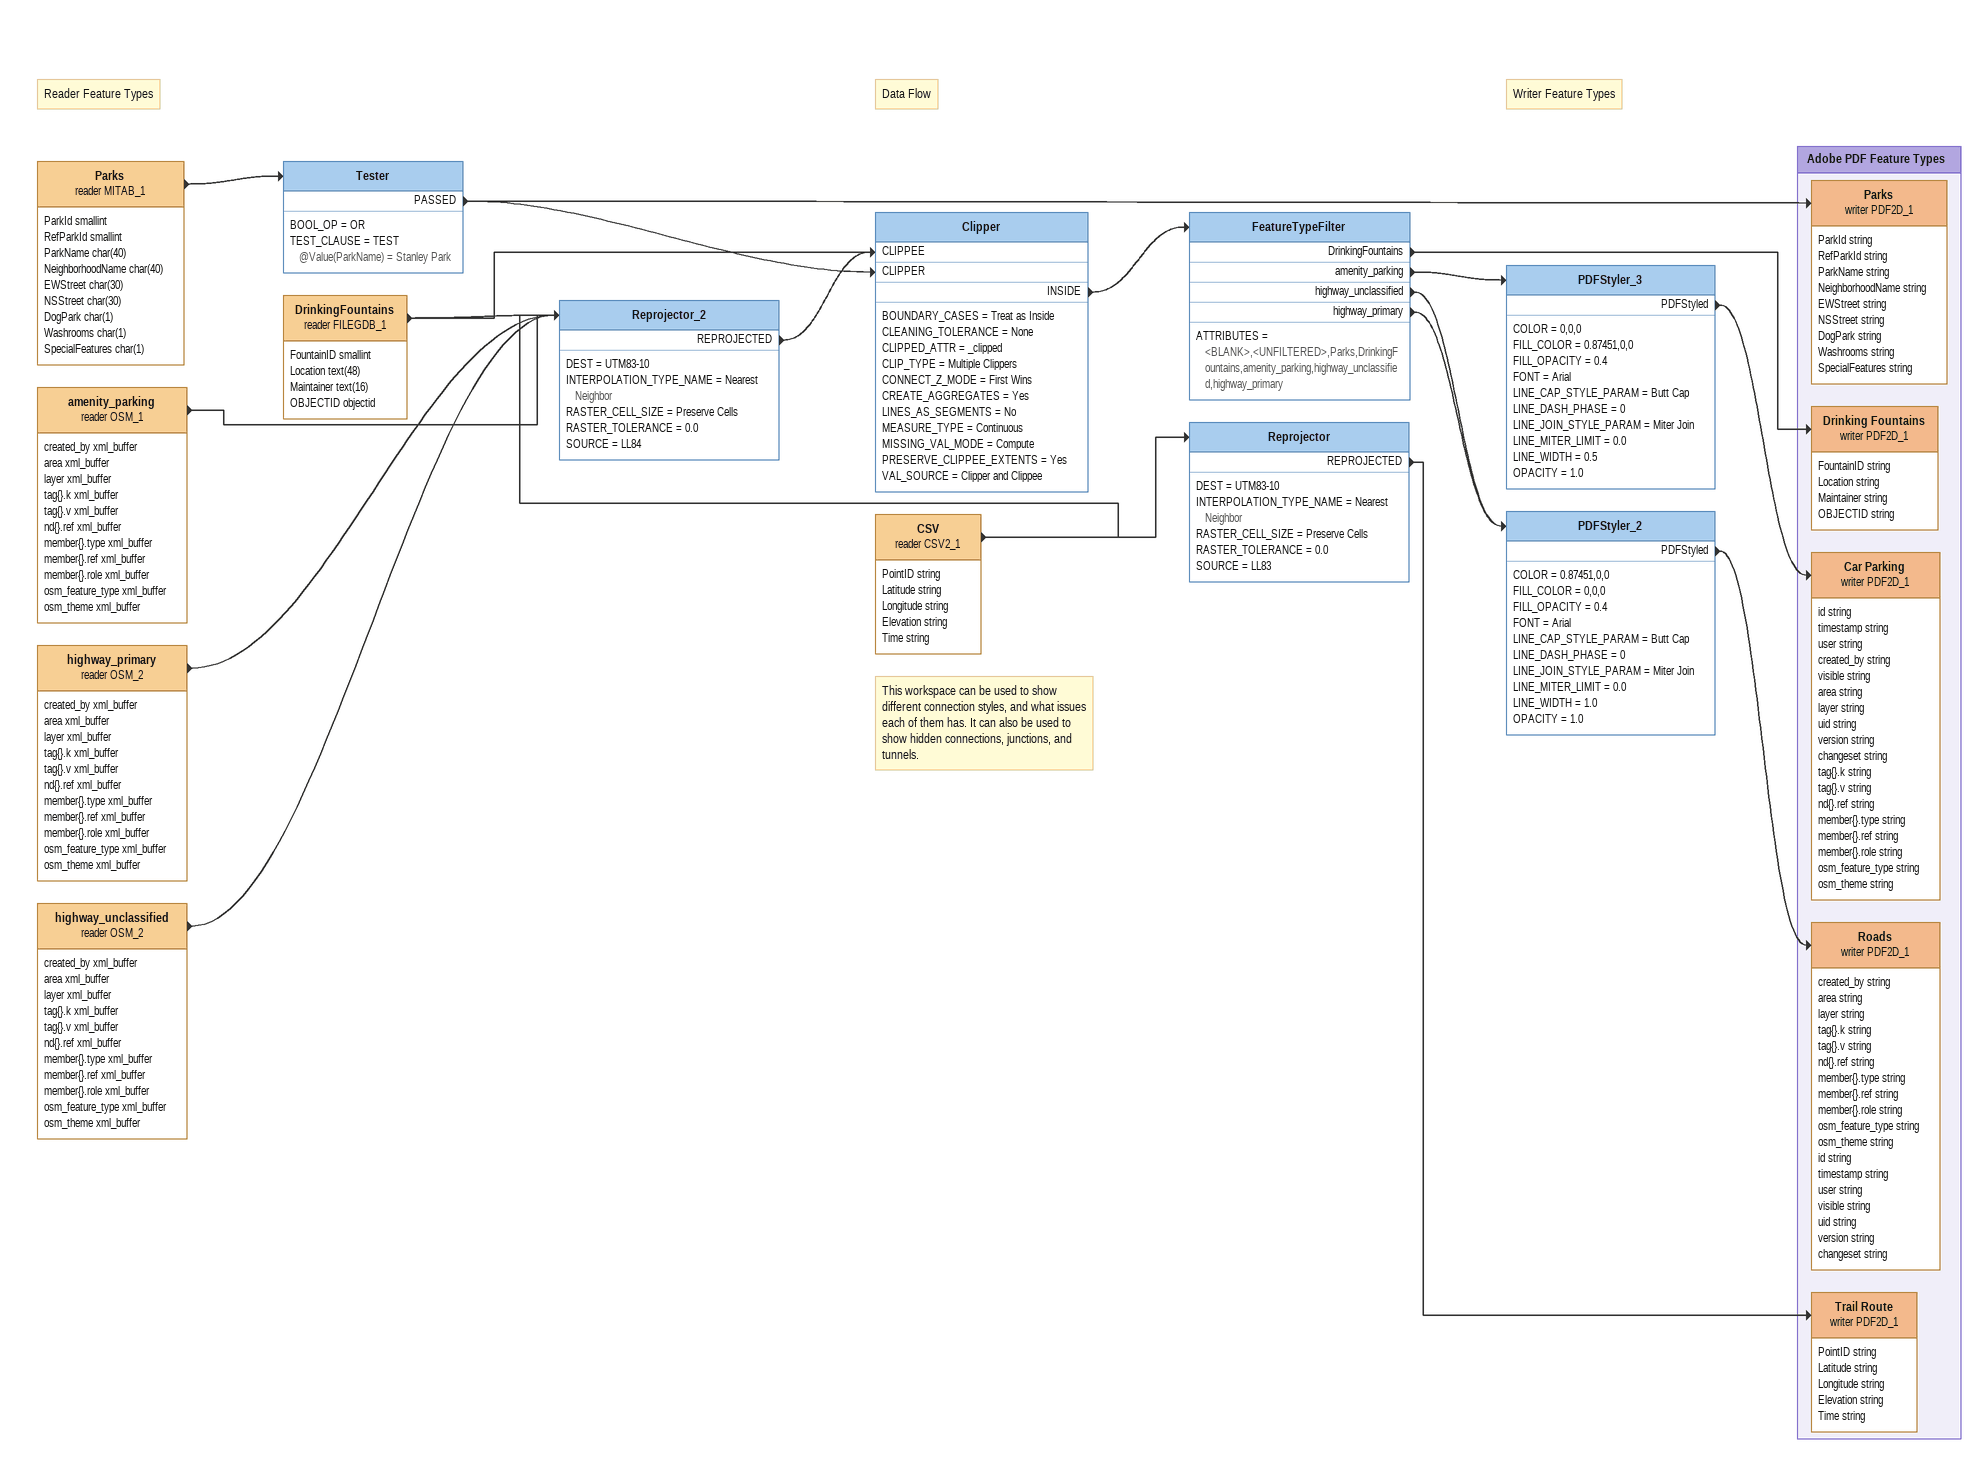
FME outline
Note: Reader Feature Types
Parks (reader MITAB_1)
    attributes: ParkId smallint, RefParkId smallint, ParkName char(40), NeighborhoodName char(40), EWStreet char(30), NSStreet char(30), DogPark char(1), Washrooms char(1), SpecialFeatures char(1)
    -> Tester
Tester
    BOOL_OP = OR
    TEST_CLAUSE = TEST @Value(ParkName) = Stanley Park
    PASSED -> Clipper [CLIPPER]
    PASSED -> Parks (writer PDF2D_1)
amenity_parking (reader OSM_1)
    attributes: created_by xml_buffer, area xml_buffer, layer xml_buffer, tag{}.k xml_buffer, tag{}.v xml_buffer, nd{}.ref xml_buffer, member{}.type xml_buffer, member{}.ref xml_buffer, member{}.role xml_buffer, osm_feature_type xml_buffer, osm_theme xml_buffer
    -> Reprojector_2
highway_primary (reader OSM_2)
    attributes: created_by xml_buffer, area xml_buffer, layer xml_buffer, tag{}.k xml_buffer, tag{}.v xml_buffer, nd{}.ref xml_buffer, member{}.type xml_buffer, member{}.ref xml_buffer, member{}.role xml_buffer, osm_feature_type xml_buffer, osm_theme xml_buffer
    -> Reprojector_2
highway_unclassified (reader OSM_2)
    attributes: created_by xml_buffer, area xml_buffer, layer xml_buffer, tag{}.k xml_buffer, tag{}.v xml_buffer, nd{}.ref xml_buffer, member{}.type xml_buffer, member{}.ref xml_buffer, member{}.role xml_buffer, osm_feature_type xml_buffer, osm_theme xml_buffer
    -> Reprojector_2
DrinkingFountains (reader FILEGDB_1)
    attributes: FountainID smallint, Location text(48), Maintainer text(16), OBJECTID objectid
    -> Clipper [CLIPPEE]
    -> Reprojector_2
Note: This workspace can be used to show different connection styles, and what issues each of them has. It can also be used to show hidden connections, junctions, and tunnels.
CSV (reader CSV2_1)
    attributes: PointID string, Latitude string, Longitude string, Elevation string, Time string
    -> Reprojector
    -> Reprojector_2
Reprojector_2
    DEST = UTM83-10
    INTERPOLATION_TYPE_NAME = Nearest Neighbor
    RASTER_CELL_SIZE = Preserve Cells
    RASTER_TOLERANCE = 0.0
    SOURCE = LL84
    REPROJECTED -> Clipper [CLIPPEE]
Note: Data Flow
Clipper
    BOUNDARY_CASES = Treat as Inside
    CLEANING_TOLERANCE = None
    CLIPPED_ATTR = _clipped
    CLIP_TYPE = Multiple Clippers
    CONNECT_Z_MODE = First Wins
    CREATE_AGGREGATES = Yes
    LINES_AS_SEGMENTS = No
    MEASURE_TYPE = Continuous
    MISSING_VAL_MODE = Compute
    PRESERVE_CLIPPEE_EXTENTS = Yes
    VAL_SOURCE = Clipper and Clippee
    INSIDE -> FeatureTypeFilter
FeatureTypeFilter
    ATTRIBUTES = <BLANK>,<UNFILTERED>,Parks,DrinkingFountains,amenity_parking,highway_unclassified,highway_primary
    DrinkingFountains -> Drinking Fountains (writer PDF2D_1)
    amenity_parking -> PDFStyler_3
    highway_unclassified -> PDFStyler_2
    highway_primary -> PDFStyler_2
Note: Writer Feature Types
PDFStyler_3
    COLOR = 0,0,0
    FILL_COLOR = 0.87451,0,0
    FILL_OPACITY = 0.4
    FONT = Arial
    LINE_CAP_STYLE_PARAM = Butt Cap
    LINE_DASH_PHASE = 0
    LINE_JOIN_STYLE_PARAM = Miter Join
    LINE_MITER_LIMIT = 0.0
    LINE_WIDTH = 0.5
    OPACITY = 1.0
    PDFStyled -> Car Parking (writer PDF2D_1)
PDFStyler_2
    COLOR = 0.87451,0,0
    FILL_COLOR = 0,0,0
    FILL_OPACITY = 0.4
    FONT = Arial
    LINE_CAP_STYLE_PARAM = Butt Cap
    LINE_DASH_PHASE = 0
    LINE_JOIN_STYLE_PARAM = Miter Join
    LINE_MITER_LIMIT = 0.0
    LINE_WIDTH = 1.0
    OPACITY = 1.0
    PDFStyled -> Roads (writer PDF2D_1)
Reprojector
    DEST = UTM83-10
    INTERPOLATION_TYPE_NAME = Nearest Neighbor
    RASTER_CELL_SIZE = Preserve Cells
    RASTER_TOLERANCE = 0.0
    SOURCE = LL83
    REPROJECTED -> Trail Route (writer PDF2D_1)

Bookmark: Adobe PDF Feature Types
Parks (writer PDF2D_1)
    attributes: ParkId string, RefParkId string, ParkName string, NeighborhoodName string, EWStreet string, NSStreet string, DogPark string, Washrooms string, SpecialFeatures string
Car Parking (writer PDF2D_1)
    attributes: id string, timestamp string, user string, created_by string, visible string, area string, layer string, uid string, version string, changeset string, tag{}.k string, tag{}.v string, nd{}.ref string, member{}.type string, member{}.ref string, member{}.role string, osm_feature_type string, osm_theme string
Drinking Fountains (writer PDF2D_1)
    attributes: FountainID string, Location string, Maintainer string, OBJECTID string
Roads (writer PDF2D_1)
    attributes: created_by string, area string, layer string, tag{}.k string, tag{}.v string, nd{}.ref string, member{}.type string, member{}.ref string, member{}.role string, osm_feature_type string, osm_theme string, id string, timestamp string, user string, visible string, uid string, version string, changeset string
Trail Route (writer PDF2D_1)
    attributes: PointID string, Latitude string, Longitude string, Elevation string, Time string
